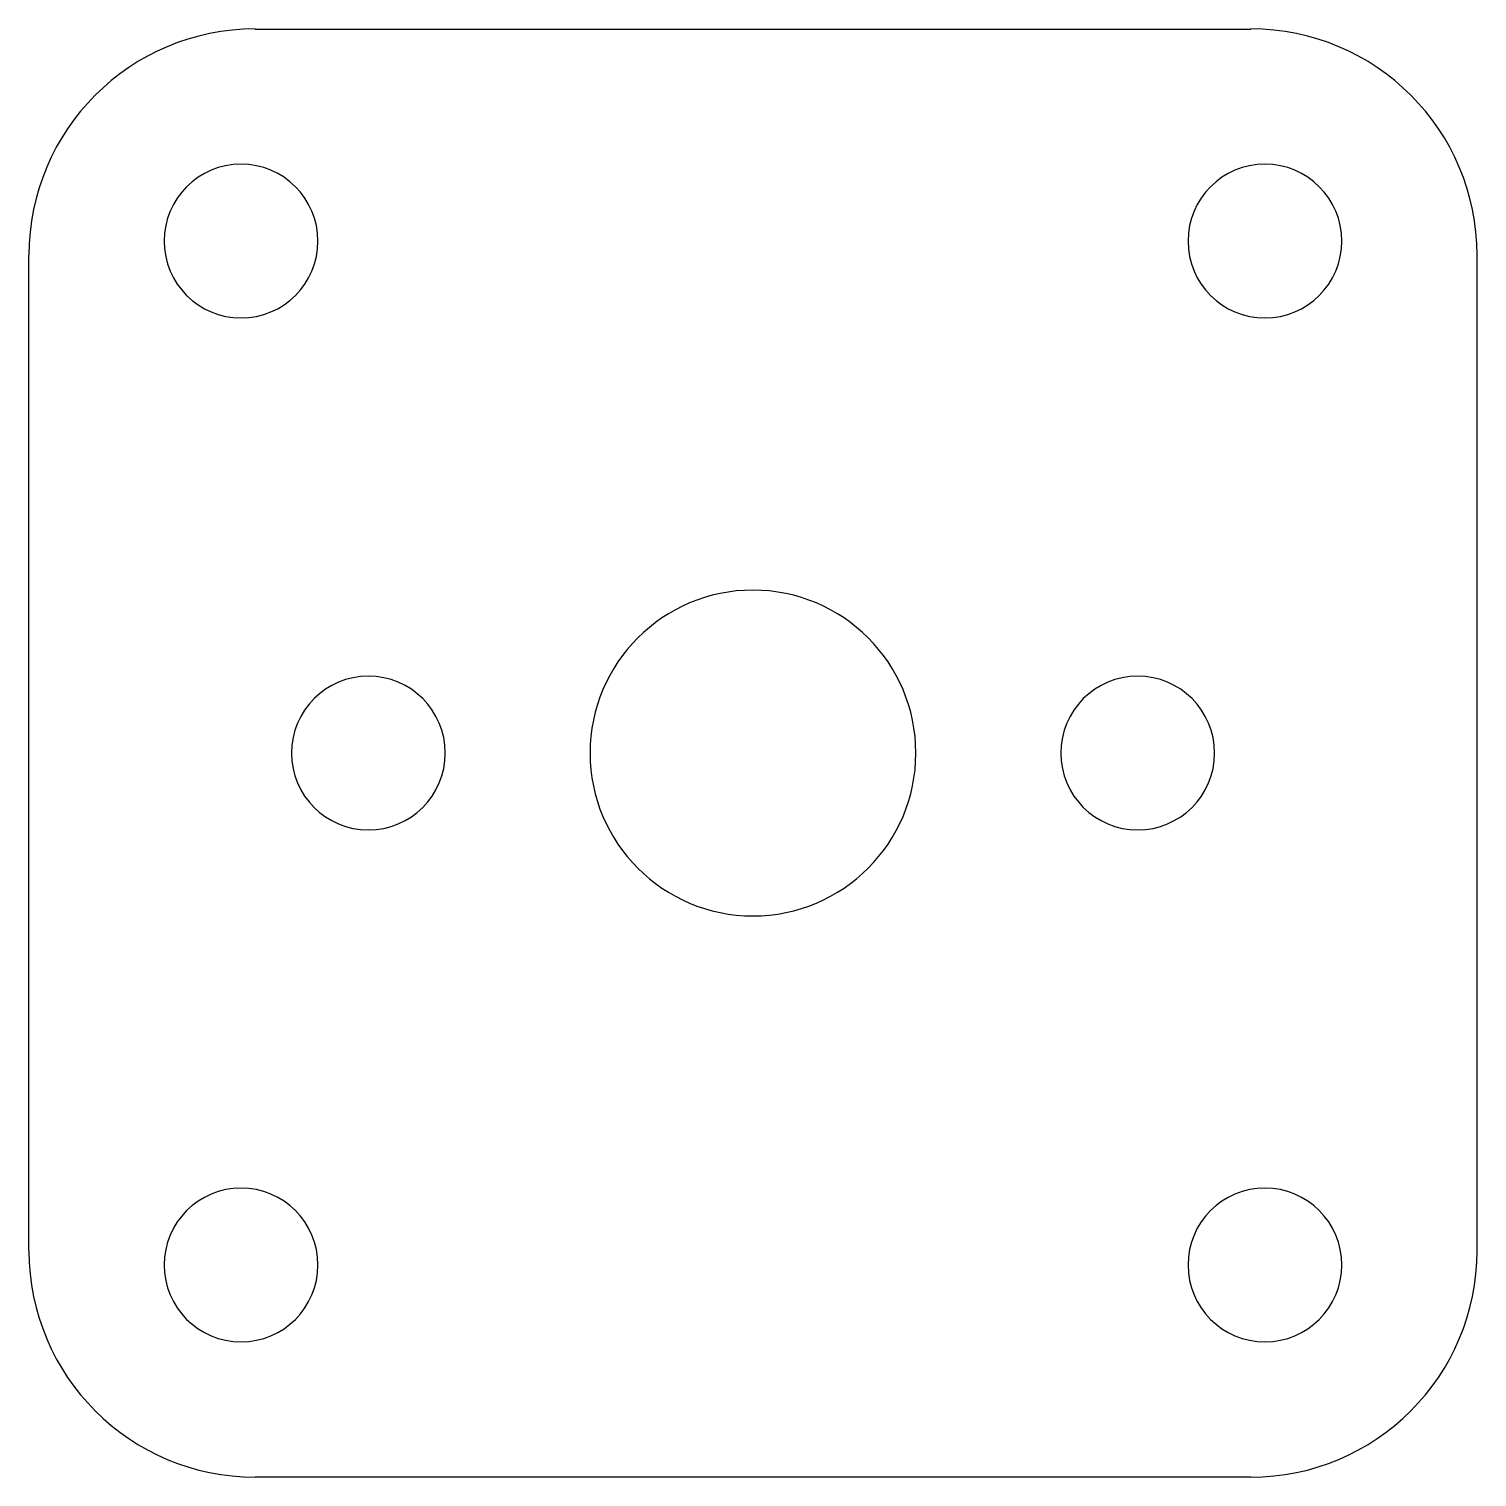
# Model space of a CAD drawing. Header units: inches. Extents: x 2.57 to 3.83, y 4.32 to 5.58.
import ezdxf

# ---------------------------------------------------------------- set-up
doc = ezdxf.new("R2010")
doc.units = ezdxf.units.IN
doc.layers.get('0').update_dxf_attribs({"linetype": 'CONTINUOUS'})

msp = doc.modelspace()

# ---------------------------------------------------------------- linework, layer by layer
at = {"color": 0, "linetype": 'CONTINUOUS'}
for p, q in [((2.7629, 5.5795), (3.629, 5.5795)), ((2.566, 4.5165), (2.566, 5.3827)), ((3.8258, 5.3827), (3.8258, 4.5165)), ((3.629, 4.3197), (2.7629, 4.3197))]:
    msp.add_line(p, q, dxfattribs=at)
for centre, radius, start, end in [((2.7629, 5.3827), 0.1969, 90, 180), ((3.629, 5.3827), 0.1969, 360, 90), ((2.7505, 5.395), 0.0669, 360, 180), ((3.6413, 5.395), 0.0669, 360, 180), ((2.7505, 5.395), 0.0669, 180, 360), ((3.6413, 5.395), 0.0669, 180, 360), ((3.1959, 4.9496), 0.1417, 360, 180), ((2.8613, 4.9496), 0.0669, 360, 180), ((3.5306, 4.9496), 0.0669, 360, 180), ((2.8613, 4.9496), 0.0669, 180, 360), ((3.1959, 4.9496), 0.1417, 180, 360), ((3.5306, 4.9496), 0.0669, 180, 360), ((2.7505, 4.5042), 0.0669, 360, 180), ((3.6413, 4.5042), 0.0669, 360, 180), ((2.7629, 4.5165), 0.1969, 180, 270), ((3.629, 4.5165), 0.1969, 270, 360), ((2.7505, 4.5042), 0.0669, 180, 360), ((3.6413, 4.5042), 0.0669, 180, 360)]:
    msp.add_arc(centre, radius, start, end, dxfattribs=at)

doc.saveas('drawing.dxf')
